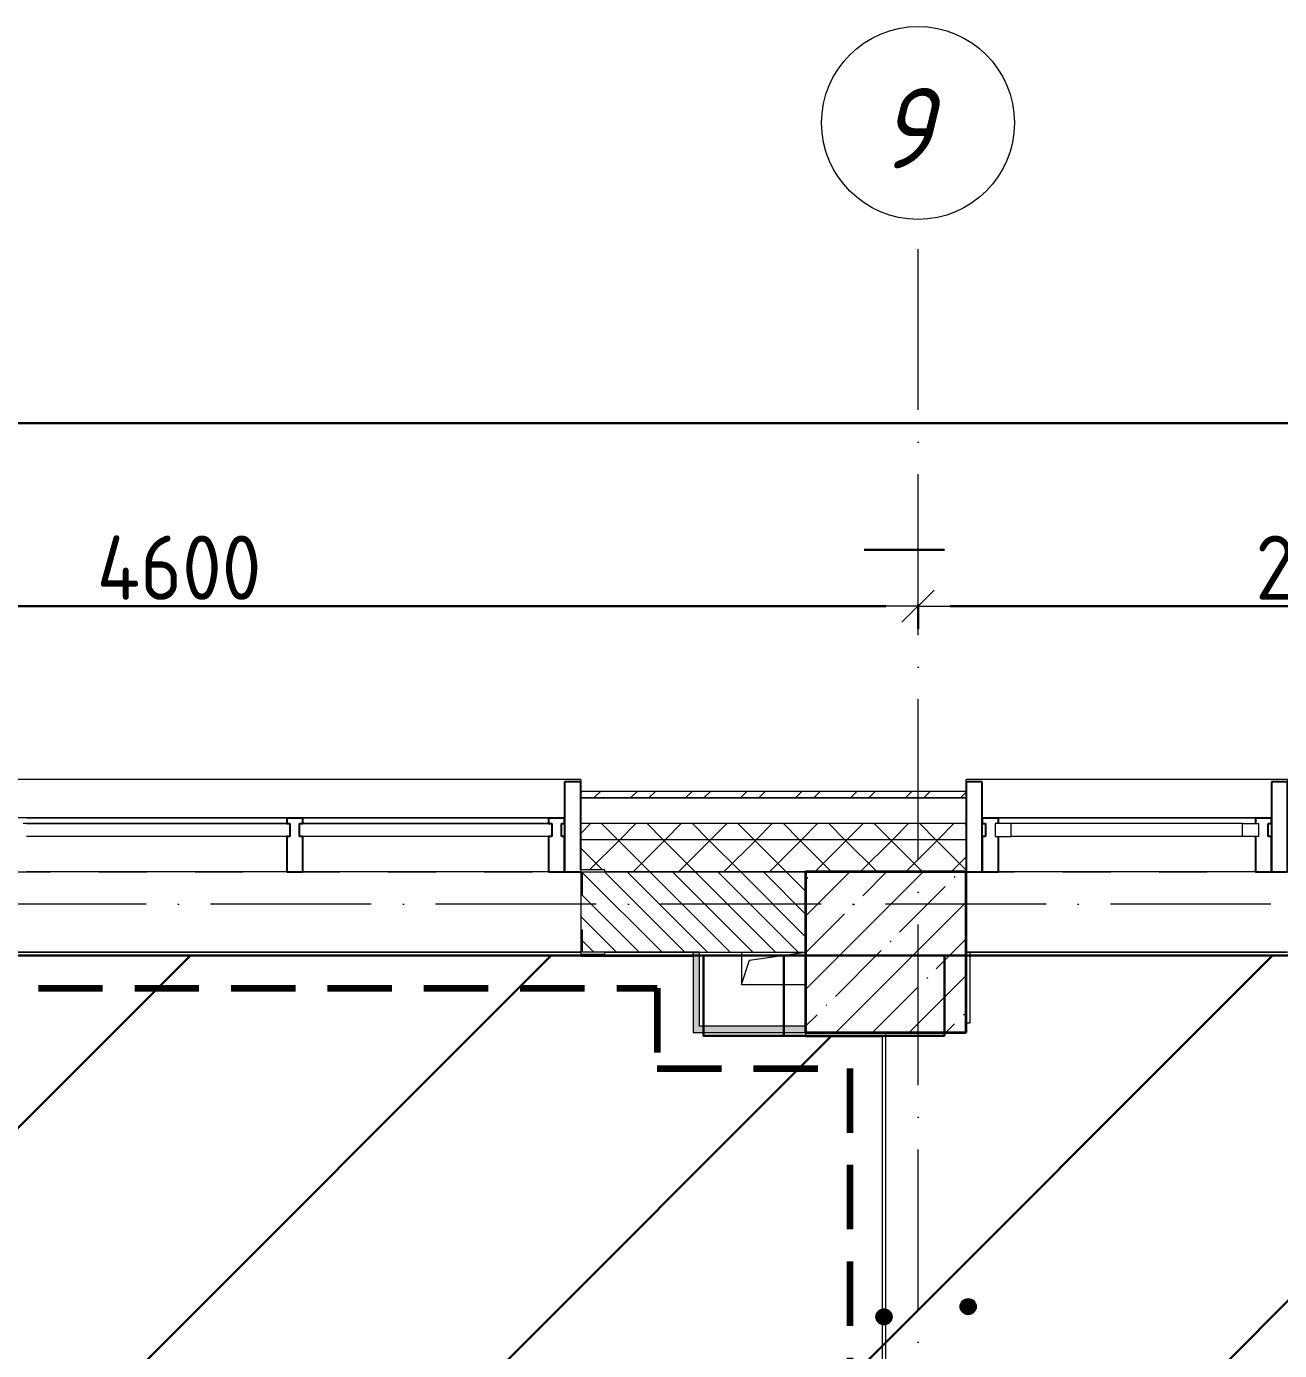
# Model space of a CAD drawing. Header units: millimetres. Extents: x -17017 to 628417, y -109036 to 199237.
# Drawn here: x 3955 to 7855, y -58155 to -54035 of the extents above; entities that cross this region are included whole.
import ezdxf

# ---------------------------------------------------------------- set-up
doc = ezdxf.new("R2010")
doc.units = ezdxf.units.MM
for name, pattern in [('01 Штриховая _2 мм_', [300, 200, -100]), ('50_200_ШТРИХ_1Т_ш5_п1_п1_', [700, 500, -100, 0, -100]), ('Штрих короткий', [300, 150, -150]), ('Штриховая _2 мм - 1 мм_', [300, 200, -100])]:
    doc.linetypes.add(name, pattern=pattern)
for name, color, linetype, lineweight in [('0-1', 7, 'Continuous', 5), ('0-2', 7, 'Continuous', 9), ('Импосты витража', 7, 'Continuous', 9), ('Импосты витража-1', 7, 'Continuous', 25), ('Каркас_Импост', 7, 'Continuous', 13), ('Каркас_Импост-1', 7, 'Continuous', 9), ('Марки стен', 7, 'Continuous', 9), ('Несущие колонны', 7, 'Continuous', 9), ('Несущие колонны-1', 7, 'Continuous', 35), ('Обобщенные модели', 7, 'Continuous', 9), ('Общие ребра', 7, 'Continuous', 9), ('Окна', 7, 'Continuous', 9), ('Оси', 7, 'Continuous', 9), ('Оси-1', 7, 'Continuous', 20), ('Оси-2', 7, '50_200_ШТРИХ_1Т_ш5_п1_п1_', 9), ('Остекление-1', 7, 'Continuous', 9), ('Перемычка-1', 7, 'Штрих короткий', 9), ('Размеры', 7, 'Continuous', 15), ('Стены', 7, 'Continuous', 9), ('Стены-1', 7, 'Continuous', 13), ('стяжа', 7, 'Continuous', 30), ('Штриховка разреза-1', 7, 'Continuous', 9)]:
    doc.layers.add(name, color=color, linetype=linetype, lineweight=lineweight)
for name, color, linetype, lineweight, true_color in [('СТ-1_1', 7, 'Штриховая _2 мм - 1 мм_', 90, 0x888888), ('СТ-1_8', 7, '01 Штриховая _2 мм_', 90, 0x5c7384), ('Штриховка разреза-3', 7, 'Continuous', 9, 0x0080ff)]:
    doc.layers.add(name, color=color, linetype=linetype, lineweight=lineweight, true_color=true_color)
doc.layers.get('0-2').off()
doc.styles.add('ISOCPEUR_I_1', font='isocpeui.ttf', dxfattribs={"width": 0.85, "height": 2.5})
doc.styles.add('СПДС', font='isocpeur.ttf', dxfattribs={"width": 0.9})
doc.dimstyles.new('Размера А3', dxfattribs={"dimtxt": 200, "dimasz": 100, "dimexe": 70, "dimexo": 100, "dimgap": 20, "dimtad": 1, "dimdec": 0, "dimrnd": 10, "dimzin": 0, "dimdsep": 46, "dimtxsty": 'СПДС', "dimblk": 'ARROWHEAD_6', "dimcen": 1, "dimclrd": 256, "dimclre": 256, "dimclrt": 256, "dimazin": 0, "dimtfac": 1, "dimtdec": 0, "dimtmove": 2, "dimatfit": 3, "dimfxl": 1, "dimtolj": 1, "dimtzin": 0, "dimarcsym": 0})
pattern_1 = [(45, (0, 0), (-70.71068, 70.71068), []), (135, (0, 0), (-70.71068, -70.71068), [])]

# ---------------------------------------------------------------- blocks, each defined once
blk = doc.blocks.new('Ось сетки - Круг_Ø6_00__ISO-2_5_0_9K_-16731441-АИ2_02_План отделки стен 2-го этажа _Часть 2_')
at = {"layer": 'Оси-1'}
blk.add_circle((0, 0), 3, dxfattribs=at)
blk = doc.blocks.new('ARROWHEAD_6')
at = {"color": 0, "linetype": 'Continuous'}
for p, q in [((-0.5, -0.5), (0.5, 0.5)), ((0, 0), (-1, 0))]:
    blk.add_line(p, q, dxfattribs=at)
blk = doc.blocks.new('*D668')
at = {"layer": 'Defpoints', "color": 0, "transparency": 16777216}
for p in [(2129.9, -55732.8), (6729.9, -55732.8), (6729.9, -55838.9)]:
    blk.add_point(p, dxfattribs=at)
at = {"layer": 'Размеры', "lineweight": -2, "transparency": 16777216}
for p, q in [((2129.9, -55832.8), (2129.9, -55908.9)), ((2229.9, -55838.9), (6629.9, -55838.9)), ((6729.9, -55832.8), (6729.9, -55908.9))]:
    blk.add_line(p, q, dxfattribs=at)
at = {"layer": 'Размеры', "lineweight": -2, "transparency": 16777216, "xscale": 100, "yscale": 100, "zscale": 100, "rotation": 180}
blk.add_blockref('ARROWHEAD_6', (2129.9, -55838.9), dxfattribs=at)
at = {"layer": 'Размеры', "lineweight": -2, "transparency": 16777216, "xscale": 100, "yscale": 100, "zscale": 100}
blk.add_blockref('ARROWHEAD_6', (6729.9, -55838.9), dxfattribs=at)
at = {"layer": 'Размеры', "transparency": 16777216, "insert": (4429.9, -55718.9), "char_height": 200, "width": 2.564, "attachment_point": 5, "style": 'СПДС'}
blk.add_mtext('\\A1;4600', dxfattribs=at)
blk = doc.blocks.new('*D669')
at = {"layer": 'Defpoints', "color": 0, "transparency": 16777216}
for p in [(6729.9, -55732.8), (9329.9, -55732.8), (9329.9, -55838.9)]:
    blk.add_point(p, dxfattribs=at)
at = {"layer": 'Размеры', "lineweight": -2, "transparency": 16777216}
for p, q in [((6729.9, -55832.8), (6729.9, -55908.9)), ((6829.9, -55838.9), (9229.9, -55838.9)), ((9329.9, -55832.8), (9329.9, -55908.9))]:
    blk.add_line(p, q, dxfattribs=at)
at = {"layer": 'Размеры', "lineweight": -2, "transparency": 16777216, "xscale": 100, "yscale": 100, "zscale": 100, "rotation": 180}
blk.add_blockref('ARROWHEAD_6', (6729.9, -55838.9), dxfattribs=at)
at = {"layer": 'Размеры', "lineweight": -2, "transparency": 16777216, "xscale": 100, "yscale": 100, "zscale": 100}
blk.add_blockref('ARROWHEAD_6', (9329.9, -55838.9), dxfattribs=at)
at = {"layer": 'Размеры', "transparency": 16777216, "insert": (8029.9, -55718.9), "char_height": 200, "width": 2.488, "attachment_point": 5, "style": 'СПДС'}
blk.add_mtext('\\A1;2600', dxfattribs=at)
blk = doc.blocks.new('*D672')
at = {"layer": 'Defpoints', "color": 0, "transparency": 16777216}
for p in [(-10070.1, -55163.3), (15729.9, -55163.3), (15729.9, -55269.3)]:
    blk.add_point(p, dxfattribs=at)
at = {"layer": 'Размеры', "lineweight": -2, "transparency": 16777216}
for p, q in [((-10070.1, -55263.3), (-10070.1, -55339.3)), ((-9970.1, -55269.3), (15629.9, -55269.3)), ((15729.9, -55263.3), (15729.9, -55339.3))]:
    blk.add_line(p, q, dxfattribs=at)
at = {"layer": 'Размеры', "lineweight": -2, "transparency": 16777216, "xscale": 100, "yscale": 100, "zscale": 100, "rotation": 180}
blk.add_blockref('ARROWHEAD_6', (-10070.1, -55269.3), dxfattribs=at)
at = {"layer": 'Размеры', "lineweight": -2, "transparency": 16777216, "xscale": 100, "yscale": 100, "zscale": 100}
blk.add_blockref('ARROWHEAD_6', (15729.9, -55269.3), dxfattribs=at)
at = {"layer": 'Размеры', "transparency": 16777216, "insert": (2829.9, -55149.3), "char_height": 200, "width": 3.111, "attachment_point": 5, "style": 'СПДС'}
blk.add_mtext('\\A1;25800', dxfattribs=at)
blk = doc.blocks.new('PNS_Панель прямоугольная2 - Нр_Стекло - 40мм-26233822-АИ2_02_План отделки стен 2-го этажа _Часть 2_')
at = {"layer": 'Каркас_Импост'}
for p, q in [((-410, 0), (-410, 40)), ((-410, 40), (-360, 40)), ((-360, 40), (-360, 0)), ((410, 40), (360, 40)), ((360, 40), (360, 0)), ((410, 0), (410, 40)), ((-360, 0), (-410, 0)), ((360, 0), (410, 0))]:
    blk.add_line(p, q, dxfattribs=at)
at = {"layer": 'Каркас_Импост-1'}
for p, q in [((-360, 40), (360, 40)), ((-360, 0), (360, 0))]:
    blk.add_line(p, q, dxfattribs=at)
blk = doc.blocks.new('Прямоугольный импост - Откос НВФ_50х280 мм-V152-АИ2_02_План отделки стен 2-го этажа _Часть 2_')
at = {"layer": 'Импосты витража-1'}
for p, q in [((-50, 130), (0, 130)), ((-50, -150), (-50, 130)), ((0, 130), (0, -150)), ((0, -150), (-50, -150))]:
    blk.add_line(p, q, dxfattribs=at)
blk = doc.blocks.new('Прямоугольный импост - Импост структурный с накладкой - 150мм-25647633-АИ2_02_План отделки стен 2-го этажа _Часть 2_')
at = {"layer": 'Импосты витража-1'}
for p, q in [((-25, 0), (-25, 17)), ((-25, 17), (25, 17)), ((-15, 0), (-25, 0)), ((-15, -40), (-15, 0)), ((25, 17), (25, 0)), ((-25, -150), (-25, -40)), ((-25, -40), (-15, -40)), ((25, -40), (25, -150)), ((25, -150), (-25, -150))]:
    blk.add_line(p, q, dxfattribs=at)
blk = doc.blocks.new('Прямоугольный импост - Импост структурный с накладкой - 150мм-V150-АИ2_02_План отделки стен 2-го этажа _Часть 2_')
at = {"layer": 'Импосты витража-1'}
for p, q in [((-25, 0), (-25, 17)), ((-25, 17), (25, 17)), ((25, 0), (15, 0)), ((15, 0), (15, -40)), ((25, 17), (25, 0)), ((-25, -150), (-25, -40)), ((15, -40), (25, -40)), ((25, -40), (25, -150)), ((25, -150), (-25, -150))]:
    blk.add_line(p, q, dxfattribs=at)
blk = doc.blocks.new('Прямоугольный импост - Откос НВФ_50х280 мм-V153-АИ2_02_План отделки стен 2-го этажа _Часть 2_')
at = {"layer": 'Импосты витража-1'}
for p, q in [((0, 130), (-50, 130)), ((-50, 130), (-50, -150)), ((0, -150), (0, 130)), ((-50, -150), (0, -150))]:
    blk.add_line(p, q, dxfattribs=at)
blk = doc.blocks.new('Прямоугольный импост - Импост структурный с накладкой - 150мм-25656008-АИ2_02_План отделки стен 2-го этажа _Часть 2_')
at = {"layer": 'Импосты витража'}
for p, q in [((8850, -100), (9650, -100)), ((8850, -267), (9650, -267))]:
    blk.add_line(p, q, dxfattribs=at)
blk = doc.blocks.new('Проем_Дверь_Прямоугольный - 1000х2700h_витражные проемы-25729181-АИ2_02_План отделки стен 2-го этажа _Часть 2_')
at = {"layer": 'Перемычка-1'}
for p, q in [((500, 125), (-500, 125)), ((500, -125), (-500, -125))]:
    blk.add_line(p, q, dxfattribs=at)
blk = doc.blocks.new('PNS_Панель прямоугольная1 - Нр_Стекло - 40мм-25374206-АИ2_02_План отделки стен 2-го этажа _Часть 2_')
at = {"layer": 'Остекление-1'}
for p, q in [((-382.5, 40), (382.5, 40)), ((-392.5, 0), (392.5, 0)), ((382.5, 0), (-382.5, 0))]:
    blk.add_line(p, q, dxfattribs=at)
blk = doc.blocks.new('PNS_Панель прямоугольная1 - Нр_Стекло - 40мм-25374207-АИ2_02_План отделки стен 2-го этажа _Часть 2_')
at = {"layer": 'Остекление-1'}
for p, q in [((-405, 40), (405, 40)), ((-415, 0), (415, 0)), ((405, 0), (-405, 0))]:
    blk.add_line(p, q, dxfattribs=at)
blk = doc.blocks.new('Прямоугольный импост - Импост структурный с накладкой - 150мм-25669420-АИ2_02_План отделки стен 2-го этажа _Часть 2_')
at = {"layer": 'Импосты витража'}
for p, q in [((74850, -100), (75615, -100)), ((74850, -267), (75615, -267))]:
    blk.add_line(p, q, dxfattribs=at)
blk = doc.blocks.new('Прямоугольный импост - Импост структурный с накладкой - 150мм-25669421-АИ2_02_План отделки стен 2-го этажа _Часть 2_')
at = {"layer": 'Импосты витража'}
for p, q in [((75665, -100), (76475, -100)), ((75665, -267), (76475, -267))]:
    blk.add_line(p, q, dxfattribs=at)
blk = doc.blocks.new('Прямоугольный импост - Импост структурный с накладкой - 150мм-25647644-АИ2_02_План отделки стен 2-го этажа _Часть 2_')
at = {"layer": 'Импосты витража-1'}
for p, q in [((-25, 0), (-25, 17)), ((-25, 17), (25, 17)), ((-15, 0), (-25, 0)), ((-15, -40), (-15, 0)), ((25, 0), (15, 0)), ((15, 0), (15, -40)), ((25, 17), (25, 0)), ((-25, -150), (-25, -40)), ((-25, -40), (-15, -40)), ((15, -40), (25, -40)), ((25, -40), (25, -150)), ((25, -150), (-25, -150))]:
    blk.add_line(p, q, dxfattribs=at)
blk = doc.blocks.new('Прямоугольный импост - Откос НВФ_50х280 мм-25985594-АИ2_02_План отделки стен 2-го этажа _Часть 2_')
at = {"layer": 'Импосты витража-1'}
for p, q in [((0, 130), (-50, 130)), ((-50, 130), (-50, -150)), ((0, -144), (0, 130)), ((-50, -150), (0, -150))]:
    blk.add_line(p, q, dxfattribs=at)
blk = doc.blocks.new('Отлив_СКБ - Отлив витража_120_НВФ-31885342-АИ2_02_План отделки стен 2-го этажа _Часть 2_')
at = {"layer": 'Окна'}
for p, q in [((7750, -2), (50, -2)), ((0, -120), (0, -113)), ((0, -120), (7800, -120))]:
    blk.add_line(p, q, dxfattribs=at)
blk = doc.blocks.new('Проем_Дверь_Прямоугольный - 3300х2700h_оконные проемы-27175738-АИ2_02_План отделки стен 2-го этажа _Часть 2_')
at = {"layer": 'Перемычка-1'}
for p, q in [((1650, 125), (-1650, 125)), ((1650, -125), (-1650, -125))]:
    blk.add_line(p, q, dxfattribs=at)
blk = doc.blocks.new('Фахверк_СКБ_Уголок - 250_2700-27497298-АИ2_02_План отделки стен 2-го этажа _Часть 2_')
at = {"layer": 'Обобщенные модели'}
for p, q in [((200, 181), (125, 181)), ((125, 181), (125, 106)), ((131, 106), (131, 175)), ((131, 175), (200, 175)), ((200, 175), (200, 181)), ((125, 106), (131, 106)), ((131, -6), (125, -6)), ((125, -6), (125, -81)), ((131, -75), (131, -6)), ((125, -81), (200, -81)), ((200, -75), (131, -75)), ((200, -81), (200, -75))]:
    blk.add_line(p, q, dxfattribs=at)
blk = doc.blocks.new('AR_Отверстие прямоугольное _в плите_ - AR_Отверстие прямоугольное _в плите_-V208-АИ2_02_План отделки стен 2-го этажа _Часть 2_')
at = {"layer": 'Обобщенные модели'}
for p, q in [((-100, 50), (-100, -50)), ((-75, 25), (100, 50)), ((-100, -50), (-75, 25)), ((-100, -50), (100, -50))]:
    blk.add_line(p, q, dxfattribs=at)
blk = doc.blocks.new('Отлив_СКБ - Отлив витража_120_НВФ-31885289-АИ2_02_План отделки стен 2-го этажа _Часть 2_')
at = {"layer": 'Окна'}
for p, q in [((0, 113), (0, 120)), ((1000, 120), (0, 120)), ((1000, 120), (1000, 113)), ((50, 2), (950, 2))]:
    blk.add_line(p, q, dxfattribs=at)
blk = doc.blocks.new('0125-Р-ОО-Ш2-АР-о_23_10_2024_rvt-1-АИ2_02_План отделки стен 2-го этажа _Часть 2_')
at = {"layer": 'Несущие колонны'}
h = blk.add_hatch(dxfattribs=at)
h.set_pattern_fill('FP_1', color=256, style=0, pattern_type=2)
h.set_pattern_definition([(45, (0, 0), (-114.04925, 114.04925), []), (45, (114.05, 0), (-114.04925, 114.04925), [201.612, -40.322, 3.353, -36.97])])
h.paths.add_polyline_path([(16459.1, 49050), (16950, 49050), (16950, 49550), (16450, 49550), (16450, 49050)], flags=0)
at = {"layer": 'Штриховка разреза-1'}
h = blk.add_hatch(dxfattribs=at)
h.set_pattern_fill('FP_80', color=256, style=0, pattern_type=2)
h.set_pattern_definition([(45, (0, 0), (-85.53659, 85.53659), []), (45, (57.02, 0), (-85.53659, 85.53659), [])])
h.paths.add_polyline_path([(26130, 49780), (26130, 49800), (17950, 49800), (17950, 49780), (23915, 49780)], flags=0)
h.paths.add_polyline_path([(16950, 49780), (16950, 49800), (15750, 49800), (15750, 49780), (16459.1, 49780)], flags=0)
h.paths.add_polyline_path([(7950, 49780), (7950, 49800), (-330, 49800), (-330, 49780), (7139.2, 49780)], flags=0)
h = blk.add_hatch(dxfattribs=at)
h.set_pattern_fill('FP_81', color=256, style=0, pattern_type=2)
h.set_pattern_definition(pattern_1)
h.paths.add_polyline_path([(26000, 49650), (26050, 49650), (26050, 49700), (17950, 49700), (17950, 49650), (23915, 49650)], flags=0)
h.paths.add_polyline_path([(16950, 49650), (16950, 49700), (15750, 49700), (15750, 49650), (16459.1, 49650)], flags=0)
h.paths.add_polyline_path([(7950, 49650), (7950, 49700), (-200, 49700), (-200, 49650), (7139.2, 49650)], flags=0)
h = blk.add_hatch(dxfattribs=at)
h.set_pattern_fill('FP_81', color=256, style=0, pattern_type=2)
h.set_pattern_definition(pattern_1)
h.paths.add_polyline_path([(25900, 49550), (26000, 49550), (26000, 49650), (17950, 49650), (17950, 49550), (23915, 49550)], flags=0)
h.paths.add_polyline_path([(16950, 49550), (16950, 49650), (15750, 49650), (15750, 49556), (15825, 49556), (15825, 49550), (16459.1, 49550)], flags=0)
h.paths.add_polyline_path([(7950, 49550), (7950, 49650), (-100, 49650), (-100, 49550), (7450, 49550)], flags=0)
h = blk.add_hatch(dxfattribs=at)
h.set_pattern_fill('FP_2', color=256, style=0, pattern_type=2)
h.set_pattern_definition([(135, (0, 0), (-35.35534, -35.35534), [])])
h.paths.add_polyline_path([(15825, 49300), (16450, 49300), (16450, 49550), (15756, 49550), (15756, 49481), (15750, 49481), (15750, 49369), (15756, 49369), (15756, 49300)], flags=0)
at = {"layer": 'Несущие колонны-1'}
for p, q in [((16950, 49550), (16450, 49550)), ((16450, 49550), (16450, 49050)), ((16950, 49050), (16950, 49550)), ((16450, 49050), (16950, 49050))]:
    blk.add_line(p, q, dxfattribs=at)
at = {"layer": 'Общие ребра'}
for p, q in [((16950, 49700), (15750, 49700)), ((16950, 49650), (15750, 49650)), ((15825, 49550), (16450, 49550)), ((16450, 49550), (15825, 49550))]:
    blk.add_line(p, q, dxfattribs=at)
at = {"layer": 'Стены'}
for p, q in [((15750, 49300), (12450, 49300)), ((17950, 49300), (16962, 49300))]:
    blk.add_line(p, q, dxfattribs=at)
at = {"layer": 'Стены-1'}
for p, q in [((16950, 49800), (15750, 49800)), ((15750, 49800), (15750, 49780)), ((16950, 49780), (15750, 49780)), ((15750, 49780), (15750, 49556)), ((15750, 49780), (16950, 49780)), ((16950, 49780), (16950, 49800)), ((16950, 49550), (16950, 49780)), ((16450, 49550), (16950, 49550)), ((16450, 49300), (16450, 49550)), ((15750, 49481), (15750, 49369)), ((15825, 49300), (16450, 49300))]:
    blk.add_line(p, q, dxfattribs=at)
at = {"layer": '0-2', "rotation": 180}
for name, p in [('Отлив_СКБ - Отлив витража_120_НВФ-31885342-АИ2_02_План отделки стен 2-го этажа _Часть 2_', (15750, 49717)), ('PNS_Панель прямоугольная1 - Нр_Стекло - 40мм-25374207-АИ2_02_План отделки стен 2-го этажа _Часть 2_', (14430, 49700)), ('Прямоугольный импост - Импост структурный с накладкой - 150мм-25669421-АИ2_02_План отделки стен 2-го этажа _Часть 2_', (90500, 49450)), ('PNS_Панель прямоугольная1 - Нр_Стекло - 40мм-25374206-АИ2_02_План отделки стен 2-го этажа _Часть 2_', (15267.5, 49700)), ('Прямоугольный импост - Импост структурный с накладкой - 150мм-25669420-АИ2_02_План отделки стен 2-го этажа _Часть 2_', (90500, 49450)), ('PNS_Панель прямоугольная2 - Нр_Стекло - 40мм-26233822-АИ2_02_План отделки стен 2-го этажа _Часть 2_', (17450, 49700)), ('Прямоугольный импост - Импост структурный с накладкой - 150мм-25656008-АИ2_02_План отделки стен 2-го этажа _Часть 2_', (26700, 49450)), ('Проем_Дверь_Прямоугольный - 3300х2700h_оконные проемы-27175738-АИ2_02_План отделки стен 2-го этажа _Часть 2_', (14100, 49425)), ('Проем_Дверь_Прямоугольный - 1000х2700h_витражные проемы-25729181-АИ2_02_План отделки стен 2-го этажа _Часть 2_', (17450, 49425))]:
    blk.add_blockref(name, p, dxfattribs=at)
at = {"layer": '0-2'}
for name, p in [('Прямоугольный импост - Откос НВФ_50х280 мм-25985594-АИ2_02_План отделки стен 2-го этажа _Часть 2_', (15750, 49700)), ('Отлив_СКБ - Отлив витража_120_НВФ-31885289-АИ2_02_План отделки стен 2-го этажа _Часть 2_', (16950, 49717)), ('Прямоугольный импост - Откос НВФ_50х280 мм-V153-АИ2_02_План отделки стен 2-го этажа _Часть 2_', (17950, 49700)), ('Фахверк_СКБ_Уголок - 250_2700-27497298-АИ2_02_План отделки стен 2-го этажа _Часть 2_', (15625, 49375)), ('AR_Отверстие прямоугольное _в плите_ - AR_Отверстие прямоугольное _в плите_-V208-АИ2_02_План отделки стен 2-го этажа _Часть 2_', (16350, 49250))]:
    blk.add_blockref(name, p, dxfattribs=at)
at = {"layer": '0-2', "extrusion": (0, 0, -1)}
for name, p in [('Прямоугольный импост - Откос НВФ_50х280 мм-V152-АИ2_02_План отделки стен 2-го этажа _Часть 2_', (-16950, 49700)), ('Прямоугольный импост - Импост структурный с накладкой - 150мм-25647644-АИ2_02_План отделки стен 2-го этажа _Часть 2_', (-14860, 49700)), ('Прямоугольный импост - Импост структурный с накладкой - 150мм-25647644-АИ2_02_План отделки стен 2-го этажа _Часть 2_', (-15675, 49700)), ('Прямоугольный импост - Импост структурный с накладкой - 150мм-V150-АИ2_02_План отделки стен 2-го этажа _Часть 2_', (-17025, 49700)), ('Прямоугольный импост - Импост структурный с накладкой - 150мм-25647633-АИ2_02_План отделки стен 2-го этажа _Часть 2_', (-17875, 49700))]:
    blk.add_blockref(name, p, dxfattribs=at)
blk = doc.blocks.new('2ч2эт')
at = {"layer": 'Марки стен'}
h = blk.add_hatch(color=256, dxfattribs=at)
edge = h.paths.add_edge_path(flags=0)
edge.add_arc((6885.9, -58018), 25, 0, 360)
h = blk.add_hatch(color=256, dxfattribs=at)
edge = h.paths.add_edge_path(flags=0)
edge.add_arc((6623.9, -58049.7), 25, 0, 360)
at = {"layer": 'Штриховка разреза-3'}
for points in [[(6049.9, -57145.3), (6049.9, -56915.3), (6029.9, -56915.3), (6029.9, -57145.3)], [(6379.9, -57165.3), (6379.9, -57145.3), (6029.9, -57145.3), (6029.9, -57165.3)]]:
    blk.add_hatch(color=256, dxfattribs=at).paths.add_polyline_path(points, flags=0)
at = {"layer": 'Марки стен'}
for centre in [(6885.9, -58018), (6623.9, -58049.7)]:
    blk.add_circle(centre, 25, dxfattribs=at)
at = {"layer": 'Общие ребра'}
for p, q in [((6029.9, -56927.3), (6029.9, -56915.3)), ((6629.9, -57177.3), (6617.9, -57177.3))]:
    blk.add_line(p, q, dxfattribs=at)
at = {"layer": 'СТ-1_1'}
for p, q in [((2491.9, -57027.3), (5917.9, -57027.3)), ((5917.9, -57027.3), (5917.9, -57277.3)), ((5917.9, -57277.3), (6517.9, -57277.3))]:
    blk.add_line(p, q, dxfattribs=at)
at = {"layer": 'СТ-1_8'}
blk.add_line((6517.9, -57277.3), (6517.9, -58965.3), dxfattribs=at)
at = {"layer": 'Стены'}
for p, q in [((2379.9, -56915.3), (5679.9, -56915.3)), ((5679.9, -56927.3), (2391.9, -56927.3)), ((6891.9, -56915.3), (7879.9, -56915.3)), ((7879.9, -56927.3), (6891.9, -56927.3))]:
    blk.add_line(p, q, dxfattribs=at)
at = {"layer": 'Стены-1'}
for p, q in [((5679.9, -56921.3), (5679.9, -56927.3)), ((5679.9, -56927.3), (6029.9, -56927.3)), ((6049.9, -56915.3), (5754.9, -56915.3)), ((6029.9, -56927.3), (6029.9, -57165.3)), ((6049.9, -57145.3), (6049.9, -56915.3)), ((6879.9, -56915.3), (6879.9, -57135.3)), ((6891.9, -56915.3), (6879.9, -56915.3)), ((6891.9, -57135.3), (6891.9, -56915.3)), ((6879.9, -57135.3), (6891.9, -57135.3)), ((6029.9, -57165.3), (6379.9, -57165.3)), ((6379.9, -57145.3), (6049.9, -57145.3)), ((6379.9, -57145.3), (6379.9, -57177.3)), ((6629.9, -57165.3), (6379.9, -57165.3)), ((6379.9, -57177.3), (6617.9, -57177.3)), ((6617.9, -57177.3), (6617.9, -58965.3)), ((6629.9, -58965.3), (6629.9, -57165.3))]:
    blk.add_line(p, q, dxfattribs=at)
at = {"layer": 'стяжа'}
for points in [[(6562, -55663.3), (6812, -55663.3)], [(6562, -56925.3), (-2138, -56925.3), (-2138, -58005.3)], [(6562, -56925.3), (2562, -56925.3), (2562, -57195.3), (2042, -57195.3)], [(6562, -57175.3), (6062, -57175.3), (6062, -56925.3), (6562, -56925.3)], [(6812, -57175.3), (6812, -56925.3), (9912, -56925.3), (9912, -60325.3), (8692, -60325.3)], [(6812, -56925.3), (6812, -57175.3)], [(6812, -57175.3), (6562, -57175.3)]]:
    blk.add_lwpolyline(points, dxfattribs=at)
blk.add_lwpolyline([(6812, -57175.3), (6312, -57175.3), (6312, -56925.3), (6812, -56925.3)], close=True, dxfattribs=at)
at = {"layer": '0-1'}
blk.add_blockref('0125-Р-ОО-Ш2-АР-о_23_10_2024_rvt-1-АИ2_02_План отделки стен 2-го этажа _Часть 2_', (-10070.1, -106215.3), dxfattribs=at)
blk = doc.blocks.new('ось2эт')
at = {"layer": 'Оси-2'}
for p, q in [((6729.9, -108435.9), (6729.9, -54635.1)), ((18329.9, -56765.3), (-12388.8, -56765.3))]:
    blk.add_line(p, q, dxfattribs=at)
at = {"layer": 'Оси-1', "xscale": 99.99999999999993, "yscale": 99.99999999999993, "zscale": 99.99999999999993}
blk.add_blockref('Ось сетки - Круг_Ø6_00__ISO-2_5_0_9K_-16731441-АИ2_02_План отделки стен 2-го этажа _Часть 2_', (6729.9, -54335.1), dxfattribs=at)
at = {"layer": 'Оси', "insert": (6608.3, -54226.3), "char_height": 250, "width": 202.025, "attachment_point": 1, "style": 'ISOCPEUR_I_1'}
blk.add_mtext('\\fISOCPEUR|b0|i1|c204|p34|;\\W.9;9', dxfattribs=at)
at = {"layer": 'Размеры'}
for base, p1, p2, picture, middle in [((15729.9, -55269.3), (-10070.1, -55163.3), (15729.9, -55163.3), '*D672', (2829.9, -55149.3)), ((6729.9, -55838.9), (2129.9, -55732.8), (6729.9, -55732.8), '*D668', (4429.9, -55718.9)), ((9329.9, -55838.9), (6729.9, -55732.8), (9329.9, -55732.8), '*D669', (8029.9, -55718.9))]:
    dim = blk.add_linear_dim(base=base, p1=p1, p2=p2, dimstyle='Размера А3', dxfattribs=at)
    dim.commit()
    dim.dimension.update_dxf_attribs({"geometry": picture, "text_midpoint": middle})

msp = doc.modelspace()

# ---------------------------------------------------------------- hatches: boundary and pattern name
at = {"layer": 'стяжа'}
h = msp.add_hatch(dxfattribs=at)
h.set_pattern_fill('ANSI31', color=5, scale=250)
h.set_pattern_definition([(45, (4472.5, -59163.1), (-561.266, 561.266), [])])
h.paths.add_polyline_path([(13742, -89400.5), (12812, -89400.5), (6162, -89400.5), (6162, -89950.4), (12812, -89960.5), (12812, -94460.5), (13012, -94460.5), (13012, -94955.3), (15112, -94955.3), (15112, -94443.1), (15322, -94443.1), (15322, -94230.5), (15762, -94230.5), (15762, -90460.5), (15322, -90460.5), (15322, -89960.5), (13742, -89960.5)])
h.paths.add_polyline_path([(15592, -66215.3), (15192, -66215.3), (15192, -65695.3), (15592, -65695.3), (15592, -63285.3), (15464.5, -63285.3), (15464.5, -62800.4), (15592, -62800.4), (15592, -60875.3), (15362, -60875.3), (15362, -60625.3), (12222, -60625.3), (12222, -61275.3), (9132, -61275.3), (9132, -60575.3), (8692, -60575.3), (8692, -60325.3), (9912, -60325.3), (9912, -58904.6), (9862, -58904.6), (9862, -58299.1), (9912, -58299.1), (9912, -56925.3), (6812, -56925.3), (6812, -57175.3), (6312, -57175.3), (6062, -57175.3), (6062, -56925.3), (2562, -56925.3), (2562, -57345.3), (2042, -57345.3), (2042, -56925.3), (-2138, -56925.3), (-2138, -58005.3), (-2388, -58005.3), (-2388, -57961), (-2788, -57961), (-2788, -56925.3), (-9668, -56925.3), (-9668, -57165.3), (-9778, -57165.3), (-9778, -57376.1), (-9888, -57376.1), (-9888, -60155.3), (-9638, -60155.3), (-9638, -60655.3), (-9888, -60655.3), (-9888, -62707.2), (-9738, -62707.2), (-9738, -63240.1), (-9888, -63240.1), (-9888, -65675.3), (-9598, -65675.3), (-9598, -65925.3), (-2888, -65925.3), (-2888, -63325.3), (-2388, -63325.3), (-2388, -61148.8), (-2758, -61148.8), (-2758, -59948.8), (-2388, -59948.8), (-2388, -59705.3), (-2138, -59705.3), (-2138, -72625.3), (-2388, -72625.3), (-2388, -72225.3), (-2788, -72225.3), (-2788, -70635.3), (-2388, -70635.3), (-2388, -69135.3), (-2788, -69135.3), (-2928.7, -69135.3), (-2928.7, -66175.1), (-9833, -66175.1), (-9833, -66315.1), (-9973, -66315.1), (-9973, -68675.1), (-9723, -68675.1), (-9723, -69175.1), (-9833, -69175.1), (-9833, -69315.1), (-9973, -69315.1), (-9973, -71540.3), (-9833, -71540.3), (-9833, -71675.1), (-9723, -71675.1), (-9723, -72175.1), (-9973, -72175.1), (-9973, -77655.1), (-9723, -77655.1), (-9723, -78155.1), (-9738, -78155.1), (-9738, -78390.1), (-9973, -78390.1), (-9973, -80457.8), (-9755.8, -80457.8), (-9755.8, -80675.1), (-9723, -80675.1), (-9723, -81175.1), (-9787.7, -81175.1), (-9787.7, -81360.3), (-9973, -81360.3), (-9973, -86532.6), (-9750.6, -86532.6), (-9750.6, -86755.1), (-9723, -86755.1), (-9723, -87255.1), (-9838.3, -87255.1), (-9838.3, -87389.8), (-9973, -87389.8), (-9973, -89355.1), (-9686, -89355.1), (-9686, -89495.1), (-9973, -89495.1), (-9973, -89703.9), (-9853.5, -89703.9), (-9853.5, -89945.4), (-9723, -89945.4), (-9723, -90445.4), (-9973, -90445.4), (-9973, -94375.1), (-9723, -94375.1), (-9723, -94625.1), (-7673, -94625.1), (-7673, -94145.1), (-3003, -94145.1), (-3003, -92615.1), (-2388, -92615.1), (-2388, -91955.4), (-2138, -91955.4), (-2138, -94925.3), (2042, -94925.3), (2042, -94365.3), (2562, -94365.3), (2562, -94625.3), (5572, -94625.3), (5572, -94285.3), (6162, -94285.3), (6162, -92315.3), (6162, -91180.3), (6162, -89960.6), (6154.9, -89960.6), (2562, -89950.4), (2562, -90475.4), (2042, -90475.4), (2042, -89950.4), (2042, -89945.4), (2201, -89945.4), (2201, -87175.4), (2042, -87175.4), (2042, -85985.4), (1200.5, -85985.4), (1200.5, -77695.3), (2042, -77695.3), (2178.2, -77695.3), (2178.2, -72220.3), (2042, -72220.3), (2042, -71695.3), (2042, -71690.3), (2562, -71690.3), (2562, -71882.4), (5852, -71882.4), (5852, -71690.3), (5852, -71421.7), (6562, -71421.7), (6562, -71285.3), (7012, -71285.3), (7012, -71695.3), (15592, -71695.3)])
h.paths.add_polyline_path([(7012, -69615.3), (6562, -69615.3), (6562, -69446.8), (6102, -69446.8), (6102, -63155.3), (6562, -63155.3), (6562, -58775.3), (6812, -58775.3), (6812, -60325.3), (7112, -60325.3), (7112, -60575.3), (7112, -60825.3), (7112, -62175.3), (6812, -62175.3), (6812, -63055.3), (7012, -63055.3)], flags=16)
h.paths.add_polyline_path([(2562, -66200.3), (2042, -66200.3), (2042, -65675.3), (2042, -65670.3), (2562, -65670.3)], flags=16)
h.paths.add_polyline_path([(-2138, -74325.3), (-2138, -84740.1), (-2388, -84740.1), (-2388, -84500.1), (-2798, -84500.1), (-2798, -84000.1), (-2388, -84000.1), (-2388, -82235.1), (-2968, -82235.1), (-2968, -80395.1), (-2388, -80395.1), (-2388, -78605.3), (-2918, -78605.3), (-2918, -74465.3), (-2388, -74465.3), (-2388, -74325.3)], flags=16)
h.paths.add_polyline_path([(2562, -60695.3), (2042, -60695.3), (2042, -60170.3), (2562, -60170.3)], flags=16)
h.paths.add_polyline_path([(-2138, -86440.1), (-2138, -86640.1), (-2138, -90775.4), (-2388, -90775.4), (-2388, -90475.4), (-2658, -90475.4), (-2758, -90475.4), (-2758, -89495.1), (-8616, -89495.1), (-8616, -89355.1), (-3003, -89355.1), (-3003, -87055.1), (-2703, -87055.1), (-2703, -86640.1), (-2388, -86640.1), (-2388, -86440.1)], flags=16)
h.paths.add_polyline_path([(-2138, -89950.4), (-2658, -89950.4), (-2658, -89945.4), (-2138, -89945.4)], flags=0)

# ---------------------------------------------------------------- block references
for name in ['ось2эт', '2ч2эт']:
    msp.add_blockref(name, (0, 0), dxfattribs=at)

doc.saveas('drawing.dxf')
